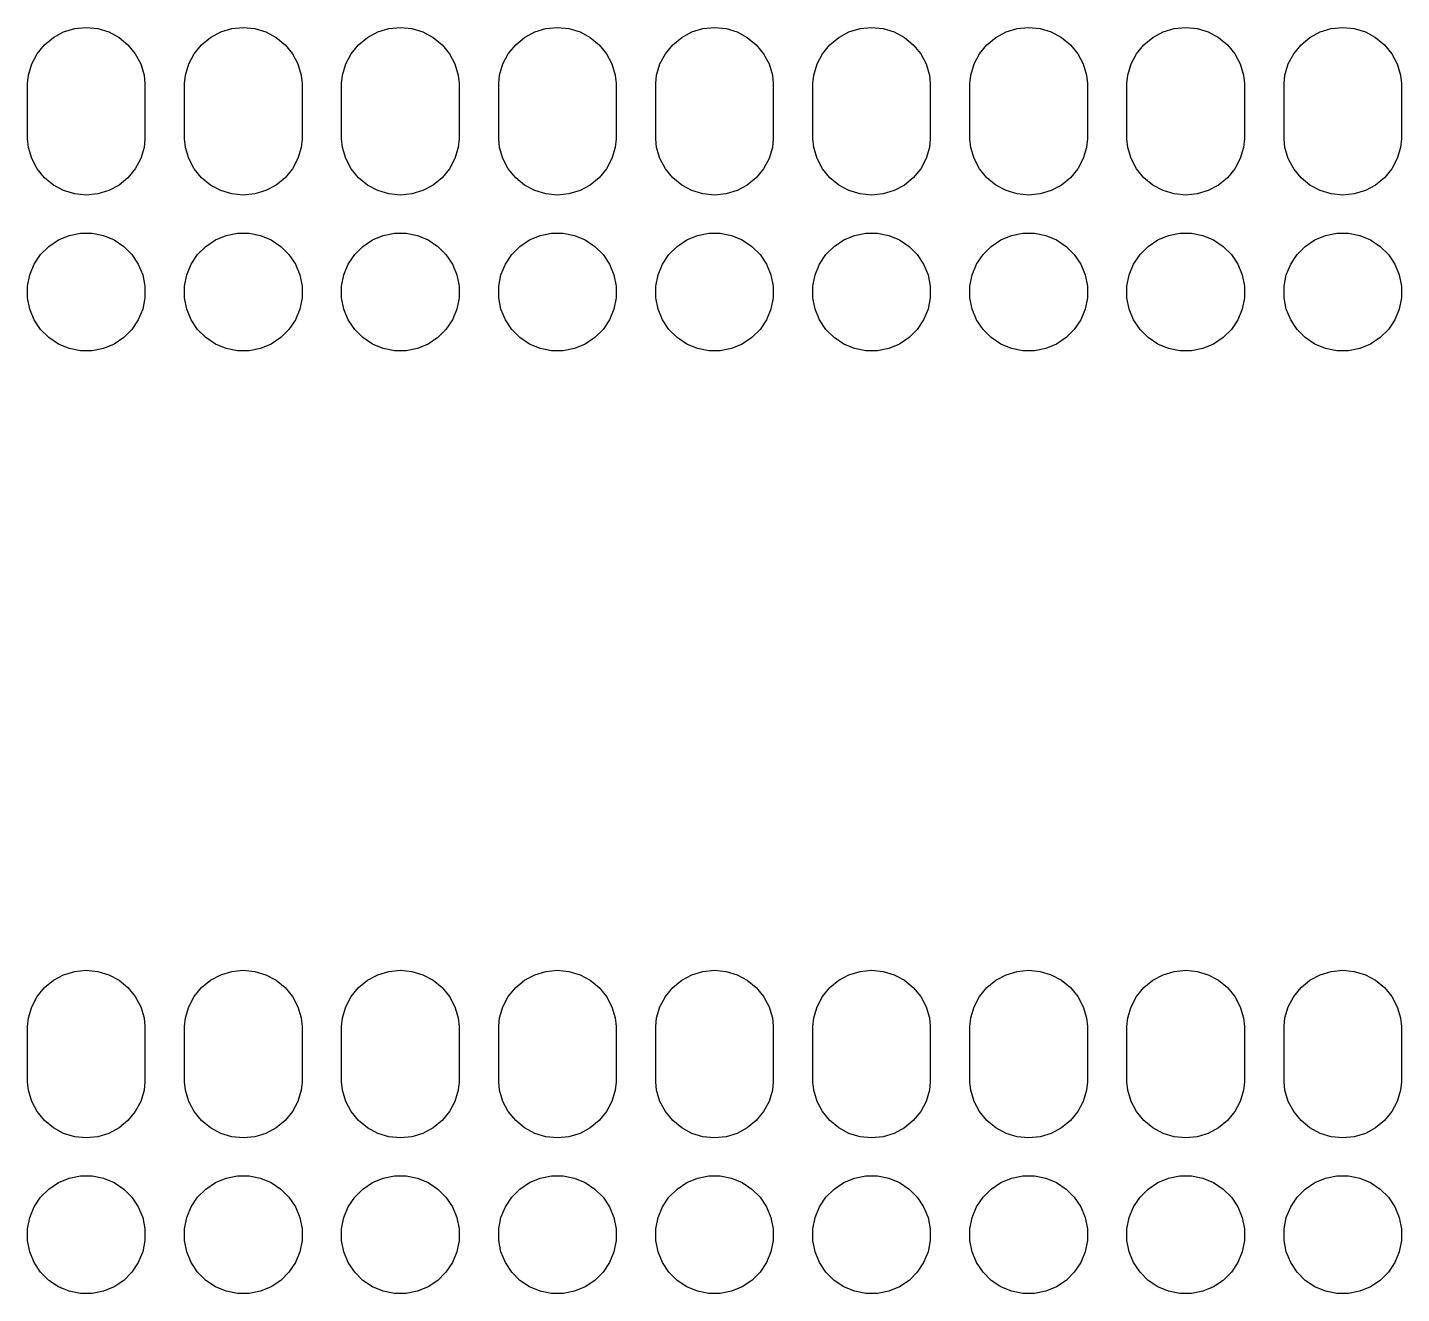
# Model space of a CAD drawing. Extents: x 74.3 to 162.9, y -89.6 to -63.8.
# Drawn here: x 117.8 to 140.01, y -89.6 to -69.13 of the extents above; entities that cross this region are included whole.
import ezdxf

# ---------------------------------------------------------------- set-up
doc = ezdxf.new("R2010")
doc.units = 0
doc.layers.add('BLACK', color=7, linetype='CONTINUOUS')

msp = doc.modelspace()

# ---------------------------------------------------------------- linework, layer by layer
at = {"layer": 'BLACK', "linetype": 'CONTINUOUS'}
for p, q in [((118.07, -69.41), (118.215, -69.2913)), ((118.215, -69.2913), (118.38, -69.2031)), ((118.38, -69.2031), (118.559, -69.1487)), ((118.559, -69.1487), (118.745, -69.1304)), ((118.745, -69.1304), (118.931, -69.1487)), ((118.931, -69.1487), (119.11, -69.2031)), ((119.11, -69.2031), (119.275, -69.2913)), ((119.275, -69.2913), (119.42, -69.41)), ((120.61, -69.41), (120.755, -69.2913)), ((120.755, -69.2913), (120.92, -69.2031)), ((120.92, -69.2031), (121.099, -69.1487)), ((121.099, -69.1487), (121.285, -69.1304)), ((121.285, -69.1304), (121.471, -69.1487)), ((121.471, -69.1487), (121.65, -69.2031)), ((121.65, -69.2031), (121.815, -69.2913)), ((121.815, -69.2913), (121.96, -69.41)), ((123.15, -69.41), (123.295, -69.2913)), ((123.295, -69.2913), (123.46, -69.2031)), ((123.46, -69.2031), (123.639, -69.1487)), ((123.639, -69.1487), (123.825, -69.1304)), ((123.825, -69.1304), (124.011, -69.1487)), ((124.011, -69.1487), (124.19, -69.2031)), ((124.19, -69.2031), (124.355, -69.2913)), ((124.355, -69.2913), (124.5, -69.41)), ((125.69, -69.41), (125.835, -69.2913)), ((125.835, -69.2913), (126, -69.2031)), ((126, -69.2031), (126.179, -69.1487)), ((126.179, -69.1487), (126.365, -69.1304)), ((126.365, -69.1304), (126.551, -69.1487)), ((126.551, -69.1487), (126.73, -69.2031)), ((126.73, -69.2031), (126.895, -69.2913)), ((126.895, -69.2913), (127.04, -69.41)), ((128.23, -69.41), (128.375, -69.2913)), ((128.375, -69.2913), (128.54, -69.2031)), ((128.54, -69.2031), (128.719, -69.1487)), ((128.719, -69.1487), (128.905, -69.1304)), ((128.905, -69.1304), (129.091, -69.1487)), ((129.091, -69.1487), (129.27, -69.2031)), ((129.27, -69.2031), (129.435, -69.2913)), ((129.435, -69.2913), (129.58, -69.41)), ((130.77, -69.41), (130.915, -69.2913)), ((130.915, -69.2913), (131.08, -69.2031)), ((131.08, -69.2031), (131.259, -69.1487)), ((131.259, -69.1487), (131.445, -69.1304)), ((131.445, -69.1304), (131.631, -69.1487)), ((131.631, -69.1487), (131.81, -69.2031)), ((131.81, -69.2031), (131.975, -69.2913)), ((131.975, -69.2913), (132.12, -69.41)), ((133.31, -69.41), (133.455, -69.2913)), ((133.455, -69.2913), (133.62, -69.2031)), ((133.62, -69.2031), (133.799, -69.1487)), ((133.799, -69.1487), (133.985, -69.1304)), ((133.985, -69.1304), (134.171, -69.1487)), ((134.171, -69.1487), (134.35, -69.2031)), ((134.35, -69.2031), (134.515, -69.2913)), ((134.515, -69.2913), (134.66, -69.41)), ((135.85, -69.41), (135.995, -69.2913)), ((135.995, -69.2913), (136.16, -69.2031)), ((136.16, -69.2031), (136.339, -69.1487)), ((136.339, -69.1487), (136.525, -69.1304)), ((136.525, -69.1304), (136.711, -69.1487)), ((136.711, -69.1487), (136.89, -69.2031)), ((136.89, -69.2031), (137.055, -69.2913)), ((137.055, -69.2913), (137.2, -69.41)), ((138.39, -69.41), (138.535, -69.2913)), ((138.535, -69.2913), (138.7, -69.2031)), ((138.7, -69.2031), (138.879, -69.1487)), ((138.879, -69.1487), (139.065, -69.1304)), ((139.065, -69.1304), (139.251, -69.1487)), ((139.251, -69.1487), (139.43, -69.2031)), ((139.43, -69.2031), (139.595, -69.2913)), ((139.595, -69.2913), (139.74, -69.41)), ((117.951, -69.5547), (118.07, -69.41)), ((119.42, -69.41), (119.539, -69.5547)), ((120.491, -69.5547), (120.61, -69.41)), ((121.96, -69.41), (122.079, -69.5547)), ((123.031, -69.5547), (123.15, -69.41)), ((124.5, -69.41), (124.619, -69.5547)), ((125.571, -69.5547), (125.69, -69.41)), ((127.04, -69.41), (127.159, -69.5547)), ((128.111, -69.5547), (128.23, -69.41)), ((129.58, -69.41), (129.699, -69.5547)), ((130.651, -69.5547), (130.77, -69.41)), ((132.12, -69.41), (132.239, -69.5547)), ((133.191, -69.5547), (133.31, -69.41)), ((134.66, -69.41), (134.779, -69.5547)), ((135.731, -69.5547), (135.85, -69.41)), ((137.2, -69.41), (137.319, -69.5547)), ((138.271, -69.5547), (138.39, -69.41)), ((139.74, -69.41), (139.859, -69.5547)), ((117.809, -69.8988), (117.863, -69.7197)), ((117.863, -69.7197), (117.951, -69.5547)), ((119.539, -69.5547), (119.627, -69.7197)), ((119.627, -69.7197), (119.681, -69.8988)), ((120.349, -69.8988), (120.403, -69.7197)), ((120.403, -69.7197), (120.491, -69.5547)), ((122.079, -69.5547), (122.167, -69.7197)), ((122.167, -69.7197), (122.221, -69.8988)), ((122.889, -69.8988), (122.943, -69.7197)), ((122.943, -69.7197), (123.031, -69.5547)), ((124.619, -69.5547), (124.707, -69.7197)), ((124.707, -69.7197), (124.761, -69.8988)), ((125.429, -69.8988), (125.483, -69.7197)), ((125.483, -69.7197), (125.571, -69.5547)), ((127.159, -69.5547), (127.247, -69.7197)), ((127.247, -69.7197), (127.301, -69.8988)), ((127.969, -69.8988), (128.023, -69.7197)), ((128.023, -69.7197), (128.111, -69.5547)), ((129.699, -69.5547), (129.787, -69.7197)), ((129.787, -69.7197), (129.841, -69.8988)), ((130.509, -69.8988), (130.563, -69.7197)), ((130.563, -69.7197), (130.651, -69.5547)), ((132.239, -69.5547), (132.327, -69.7197)), ((132.327, -69.7197), (132.381, -69.8988)), ((133.049, -69.8988), (133.103, -69.7197)), ((133.103, -69.7197), (133.191, -69.5547)), ((134.779, -69.5547), (134.867, -69.7197)), ((134.867, -69.7197), (134.921, -69.8988)), ((135.589, -69.8988), (135.643, -69.7197)), ((135.643, -69.7197), (135.731, -69.5547)), ((137.319, -69.5547), (137.407, -69.7197)), ((137.407, -69.7197), (137.461, -69.8988)), ((138.129, -69.8988), (138.183, -69.7197)), ((138.183, -69.7197), (138.271, -69.5547)), ((139.859, -69.5547), (139.947, -69.7197)), ((139.947, -69.7197), (140.001, -69.8988)), ((117.795, -70.0383), (117.809, -69.8988)), ((119.681, -69.8988), (119.695, -70.0383)), ((120.335, -70.0383), (120.349, -69.8988)), ((122.221, -69.8988), (122.235, -70.0383)), ((122.875, -70.0383), (122.889, -69.8988)), ((124.761, -69.8988), (124.775, -70.0383)), ((125.415, -70.0383), (125.429, -69.8988)), ((127.301, -69.8988), (127.315, -70.0383)), ((127.955, -70.0383), (127.969, -69.8988)), ((129.841, -69.8988), (129.855, -70.0383)), ((130.495, -70.0383), (130.509, -69.8988)), ((132.381, -69.8988), (132.395, -70.0383)), ((133.035, -70.0383), (133.049, -69.8988)), ((134.921, -69.8988), (134.935, -70.0383)), ((135.575, -70.0383), (135.589, -69.8988)), ((137.461, -69.8988), (137.475, -70.0383)), ((138.115, -70.0383), (138.129, -69.8988)), ((140.001, -69.8988), (140.015, -70.0383)), ((117.795, -70.9317), (117.795, -70.0383)), ((119.695, -70.0383), (119.695, -70.9317)), ((120.335, -70.9317), (120.335, -70.0383)), ((122.235, -70.0383), (122.235, -70.9317)), ((122.875, -70.9317), (122.875, -70.0383)), ((124.775, -70.0383), (124.775, -70.9317)), ((125.415, -70.9317), (125.415, -70.0383)), ((127.315, -70.0383), (127.315, -70.9317)), ((127.955, -70.9317), (127.955, -70.0383)), ((129.855, -70.0383), (129.855, -70.9317)), ((130.495, -70.9317), (130.495, -70.0383)), ((132.395, -70.0383), (132.395, -70.9317)), ((133.035, -70.9317), (133.035, -70.0383)), ((134.935, -70.0383), (134.935, -70.9317)), ((135.575, -70.9317), (135.575, -70.0383)), ((137.475, -70.0383), (137.475, -70.9317)), ((138.115, -70.9317), (138.115, -70.0383)), ((140.015, -70.0383), (140.015, -70.9317)), ((117.809, -71.0712), (117.795, -70.9317)), ((117.863, -71.2503), (117.809, -71.0712)), ((119.681, -71.0712), (119.627, -71.2503)), ((119.695, -70.9317), (119.681, -71.0712)), ((120.349, -71.0712), (120.335, -70.9317)), ((120.403, -71.2503), (120.349, -71.0712)), ((122.221, -71.0712), (122.167, -71.2503)), ((122.235, -70.9317), (122.221, -71.0712)), ((122.889, -71.0712), (122.875, -70.9317)), ((122.943, -71.2503), (122.889, -71.0712)), ((124.761, -71.0712), (124.707, -71.2503)), ((124.775, -70.9317), (124.761, -71.0712)), ((125.429, -71.0712), (125.415, -70.9317)), ((125.483, -71.2503), (125.429, -71.0712)), ((127.301, -71.0712), (127.247, -71.2503)), ((127.315, -70.9317), (127.301, -71.0712)), ((127.969, -71.0712), (127.955, -70.9317)), ((128.023, -71.2503), (127.969, -71.0712)), ((129.841, -71.0712), (129.787, -71.2503)), ((129.855, -70.9317), (129.841, -71.0712)), ((130.509, -71.0712), (130.495, -70.9317)), ((130.563, -71.2503), (130.509, -71.0712)), ((132.381, -71.0712), (132.327, -71.2503)), ((132.395, -70.9317), (132.381, -71.0712)), ((133.049, -71.0712), (133.035, -70.9317)), ((133.103, -71.2503), (133.049, -71.0712)), ((134.921, -71.0712), (134.867, -71.2503)), ((134.935, -70.9317), (134.921, -71.0712)), ((135.589, -71.0712), (135.575, -70.9317)), ((135.643, -71.2503), (135.589, -71.0712)), ((137.461, -71.0712), (137.407, -71.2503)), ((137.475, -70.9317), (137.461, -71.0712)), ((138.129, -71.0712), (138.115, -70.9317)), ((138.183, -71.2503), (138.129, -71.0712)), ((140.001, -71.0712), (139.947, -71.2503)), ((140.015, -70.9317), (140.001, -71.0712)), ((117.951, -71.4153), (117.863, -71.2503)), ((119.627, -71.2503), (119.539, -71.4153)), ((120.491, -71.4153), (120.403, -71.2503)), ((122.167, -71.2503), (122.079, -71.4153)), ((123.031, -71.4153), (122.943, -71.2503)), ((124.707, -71.2503), (124.619, -71.4153)), ((125.571, -71.4153), (125.483, -71.2503)), ((127.247, -71.2503), (127.159, -71.4153)), ((128.111, -71.4153), (128.023, -71.2503)), ((129.787, -71.2503), (129.699, -71.4153)), ((130.651, -71.4153), (130.563, -71.2503)), ((132.327, -71.2503), (132.239, -71.4153)), ((133.191, -71.4153), (133.103, -71.2503)), ((134.867, -71.2503), (134.779, -71.4153)), ((135.731, -71.4153), (135.643, -71.2503)), ((137.407, -71.2503), (137.319, -71.4153)), ((138.271, -71.4153), (138.183, -71.2503)), ((139.947, -71.2503), (139.859, -71.4153)), ((118.07, -71.56), (117.951, -71.4153)), ((119.539, -71.4153), (119.42, -71.56)), ((120.61, -71.56), (120.491, -71.4153)), ((122.079, -71.4153), (121.96, -71.56)), ((123.15, -71.56), (123.031, -71.4153)), ((124.619, -71.4153), (124.5, -71.56)), ((125.69, -71.56), (125.571, -71.4153)), ((127.159, -71.4153), (127.04, -71.56)), ((128.23, -71.56), (128.111, -71.4153)), ((129.699, -71.4153), (129.58, -71.56)), ((130.77, -71.56), (130.651, -71.4153)), ((132.239, -71.4153), (132.12, -71.56)), ((133.31, -71.56), (133.191, -71.4153)), ((134.779, -71.4153), (134.66, -71.56)), ((135.85, -71.56), (135.731, -71.4153)), ((137.319, -71.4153), (137.2, -71.56)), ((138.39, -71.56), (138.271, -71.4153)), ((139.859, -71.4153), (139.74, -71.56)), ((118.215, -71.6787), (118.07, -71.56)), ((118.38, -71.7669), (118.215, -71.6787)), ((118.559, -71.8213), (118.38, -71.7669)), ((119.11, -71.7669), (118.931, -71.8213)), ((119.275, -71.6787), (119.11, -71.7669)), ((119.42, -71.56), (119.275, -71.6787)), ((120.755, -71.6787), (120.61, -71.56)), ((120.92, -71.7669), (120.755, -71.6787)), ((121.099, -71.8213), (120.92, -71.7669)), ((121.65, -71.7669), (121.471, -71.8213)), ((121.815, -71.6787), (121.65, -71.7669)), ((121.96, -71.56), (121.815, -71.6787)), ((123.295, -71.6787), (123.15, -71.56)), ((123.46, -71.7669), (123.295, -71.6787)), ((123.639, -71.8213), (123.46, -71.7669)), ((124.19, -71.7669), (124.011, -71.8213)), ((124.355, -71.6787), (124.19, -71.7669)), ((124.5, -71.56), (124.355, -71.6787)), ((125.835, -71.6787), (125.69, -71.56)), ((126, -71.7669), (125.835, -71.6787)), ((126.179, -71.8213), (126, -71.7669)), ((126.73, -71.7669), (126.551, -71.8213)), ((126.895, -71.6787), (126.73, -71.7669)), ((127.04, -71.56), (126.895, -71.6787)), ((128.375, -71.6787), (128.23, -71.56)), ((128.54, -71.7669), (128.375, -71.6787)), ((128.719, -71.8213), (128.54, -71.7669)), ((129.27, -71.7669), (129.091, -71.8213)), ((129.435, -71.6787), (129.27, -71.7669)), ((129.58, -71.56), (129.435, -71.6787)), ((130.915, -71.6787), (130.77, -71.56)), ((131.08, -71.7669), (130.915, -71.6787)), ((131.259, -71.8213), (131.08, -71.7669)), ((131.81, -71.7669), (131.631, -71.8213)), ((131.975, -71.6787), (131.81, -71.7669)), ((132.12, -71.56), (131.975, -71.6787)), ((133.455, -71.6787), (133.31, -71.56)), ((133.62, -71.7669), (133.455, -71.6787)), ((133.799, -71.8213), (133.62, -71.7669)), ((134.35, -71.7669), (134.171, -71.8213)), ((134.515, -71.6787), (134.35, -71.7669)), ((134.66, -71.56), (134.515, -71.6787)), ((135.995, -71.6787), (135.85, -71.56)), ((136.16, -71.7669), (135.995, -71.6787)), ((136.339, -71.8213), (136.16, -71.7669)), ((136.89, -71.7669), (136.711, -71.8213)), ((137.055, -71.6787), (136.89, -71.7669)), ((137.2, -71.56), (137.055, -71.6787)), ((138.535, -71.6787), (138.39, -71.56)), ((138.7, -71.7669), (138.535, -71.6787)), ((138.879, -71.8213), (138.7, -71.7669)), ((139.43, -71.7669), (139.251, -71.8213)), ((139.595, -71.6787), (139.43, -71.7669)), ((139.74, -71.56), (139.595, -71.6787)), ((118.745, -71.8396), (118.559, -71.8213)), ((118.931, -71.8213), (118.745, -71.8396)), ((121.285, -71.8396), (121.099, -71.8213)), ((121.471, -71.8213), (121.285, -71.8396)), ((123.825, -71.8396), (123.639, -71.8213)), ((124.011, -71.8213), (123.825, -71.8396)), ((126.365, -71.8396), (126.179, -71.8213)), ((126.551, -71.8213), (126.365, -71.8396)), ((128.905, -71.8396), (128.719, -71.8213)), ((129.091, -71.8213), (128.905, -71.8396)), ((131.445, -71.8396), (131.259, -71.8213)), ((131.631, -71.8213), (131.445, -71.8396)), ((133.985, -71.8396), (133.799, -71.8213)), ((134.171, -71.8213), (133.985, -71.8396)), ((136.525, -71.8396), (136.339, -71.8213)), ((136.711, -71.8213), (136.525, -71.8396)), ((139.065, -71.8396), (138.879, -71.8213)), ((139.251, -71.8213), (139.065, -71.8396)), ((118.139, -72.6681), (118.295, -72.5641)), ((118.295, -72.5641), (118.468, -72.4925)), ((118.468, -72.4925), (118.651, -72.456)), ((118.651, -72.456), (118.839, -72.456)), ((118.839, -72.456), (119.022, -72.4925)), ((119.022, -72.4925), (119.195, -72.5641)), ((119.195, -72.5641), (119.351, -72.6681)), ((120.679, -72.6681), (120.835, -72.5641)), ((120.835, -72.5641), (121.008, -72.4925)), ((121.008, -72.4925), (121.191, -72.456)), ((121.191, -72.456), (121.379, -72.456)), ((121.379, -72.456), (121.562, -72.4925)), ((121.562, -72.4925), (121.735, -72.5641)), ((121.735, -72.5641), (121.891, -72.6681)), ((123.219, -72.6681), (123.375, -72.5641)), ((123.375, -72.5641), (123.548, -72.4925)), ((123.548, -72.4925), (123.731, -72.456)), ((123.731, -72.456), (123.919, -72.456)), ((123.919, -72.456), (124.102, -72.4925)), ((124.102, -72.4925), (124.275, -72.5641)), ((124.275, -72.5641), (124.431, -72.6681)), ((125.759, -72.6681), (125.915, -72.5641)), ((125.915, -72.5641), (126.088, -72.4925)), ((126.088, -72.4925), (126.271, -72.456)), ((126.271, -72.456), (126.459, -72.456)), ((126.459, -72.456), (126.642, -72.4925)), ((126.642, -72.4925), (126.815, -72.5641)), ((126.815, -72.5641), (126.971, -72.6681)), ((128.299, -72.6681), (128.455, -72.5641)), ((128.455, -72.5641), (128.628, -72.4925)), ((128.628, -72.4925), (128.811, -72.456)), ((128.811, -72.456), (128.999, -72.456)), ((128.999, -72.456), (129.182, -72.4925)), ((129.182, -72.4925), (129.355, -72.5641)), ((129.355, -72.5641), (129.511, -72.6681)), ((130.839, -72.6681), (130.995, -72.5641)), ((130.995, -72.5641), (131.168, -72.4925)), ((131.168, -72.4925), (131.351, -72.456)), ((131.351, -72.456), (131.539, -72.456)), ((131.539, -72.456), (131.722, -72.4925)), ((131.722, -72.4925), (131.895, -72.5641)), ((131.895, -72.5641), (132.051, -72.6681)), ((133.379, -72.6681), (133.535, -72.5641)), ((133.535, -72.5641), (133.708, -72.4925)), ((133.708, -72.4925), (133.891, -72.456)), ((133.891, -72.456), (134.079, -72.456)), ((134.079, -72.456), (134.262, -72.4925)), ((134.262, -72.4925), (134.435, -72.5641)), ((134.435, -72.5641), (134.591, -72.6681)), ((135.919, -72.6681), (136.075, -72.5641)), ((136.075, -72.5641), (136.248, -72.4925)), ((136.248, -72.4925), (136.431, -72.456)), ((136.431, -72.456), (136.619, -72.456)), ((136.619, -72.456), (136.802, -72.4925)), ((136.802, -72.4925), (136.975, -72.5641)), ((136.975, -72.5641), (137.131, -72.6681)), ((138.459, -72.6681), (138.615, -72.5641)), ((138.615, -72.5641), (138.788, -72.4925)), ((138.788, -72.4925), (138.971, -72.456)), ((138.971, -72.456), (139.159, -72.456)), ((139.159, -72.456), (139.342, -72.4925)), ((139.342, -72.4925), (139.515, -72.5641)), ((139.515, -72.5641), (139.671, -72.6681)), ((117.903, -72.956), (118.007, -72.8004)), ((118.007, -72.8004), (118.139, -72.6681)), ((119.351, -72.6681), (119.483, -72.8004)), ((119.483, -72.8004), (119.587, -72.956)), ((120.443, -72.956), (120.547, -72.8004)), ((120.547, -72.8004), (120.679, -72.6681)), ((121.891, -72.6681), (122.023, -72.8004)), ((122.023, -72.8004), (122.127, -72.956)), ((122.983, -72.956), (123.087, -72.8004)), ((123.087, -72.8004), (123.219, -72.6681)), ((124.431, -72.6681), (124.563, -72.8004)), ((124.563, -72.8004), (124.667, -72.956)), ((125.523, -72.956), (125.627, -72.8004)), ((125.627, -72.8004), (125.759, -72.6681)), ((126.971, -72.6681), (127.103, -72.8004)), ((127.103, -72.8004), (127.207, -72.956)), ((128.063, -72.956), (128.167, -72.8004)), ((128.167, -72.8004), (128.299, -72.6681)), ((129.511, -72.6681), (129.643, -72.8004)), ((129.643, -72.8004), (129.747, -72.956)), ((130.603, -72.956), (130.707, -72.8004)), ((130.707, -72.8004), (130.839, -72.6681)), ((132.051, -72.6681), (132.183, -72.8004)), ((132.183, -72.8004), (132.287, -72.956)), ((133.143, -72.956), (133.247, -72.8004)), ((133.247, -72.8004), (133.379, -72.6681)), ((134.591, -72.6681), (134.723, -72.8004)), ((134.723, -72.8004), (134.827, -72.956)), ((135.683, -72.956), (135.787, -72.8004)), ((135.787, -72.8004), (135.919, -72.6681)), ((137.131, -72.6681), (137.263, -72.8004)), ((137.263, -72.8004), (137.367, -72.956)), ((138.223, -72.956), (138.327, -72.8004)), ((138.327, -72.8004), (138.459, -72.6681)), ((139.671, -72.6681), (139.803, -72.8004)), ((139.803, -72.8004), (139.907, -72.956)), ((117.832, -73.1289), (117.903, -72.956)), ((119.587, -72.956), (119.658, -73.1289)), ((120.372, -73.1289), (120.443, -72.956)), ((122.127, -72.956), (122.198, -73.1289)), ((122.912, -73.1289), (122.983, -72.956)), ((124.667, -72.956), (124.738, -73.1289)), ((125.452, -73.1289), (125.523, -72.956)), ((127.207, -72.956), (127.278, -73.1289)), ((127.992, -73.1289), (128.063, -72.956)), ((129.747, -72.956), (129.818, -73.1289)), ((130.532, -73.1289), (130.603, -72.956)), ((132.287, -72.956), (132.358, -73.1289)), ((133.072, -73.1289), (133.143, -72.956)), ((134.827, -72.956), (134.898, -73.1289)), ((135.612, -73.1289), (135.683, -72.956)), ((137.367, -72.956), (137.438, -73.1289)), ((138.152, -73.1289), (138.223, -72.956)), ((139.907, -72.956), (139.978, -73.1289)), ((117.795, -73.3124), (117.832, -73.1289)), ((117.795, -73.4996), (117.795, -73.3124)), ((119.658, -73.1289), (119.695, -73.3124)), ((119.695, -73.3124), (119.695, -73.4996)), ((120.335, -73.3124), (120.372, -73.1289)), ((120.335, -73.4996), (120.335, -73.3124)), ((122.198, -73.1289), (122.235, -73.3124)), ((122.235, -73.3124), (122.235, -73.4996)), ((122.875, -73.3124), (122.912, -73.1289)), ((122.875, -73.4996), (122.875, -73.3124)), ((124.738, -73.1289), (124.775, -73.3124)), ((124.775, -73.3124), (124.775, -73.4996)), ((125.415, -73.3124), (125.452, -73.1289)), ((125.415, -73.4996), (125.415, -73.3124)), ((127.278, -73.1289), (127.315, -73.3124)), ((127.315, -73.3124), (127.315, -73.4996)), ((127.955, -73.3124), (127.992, -73.1289)), ((127.955, -73.4996), (127.955, -73.3124)), ((129.818, -73.1289), (129.855, -73.3124)), ((129.855, -73.3124), (129.855, -73.4996)), ((130.495, -73.3124), (130.532, -73.1289)), ((130.495, -73.4996), (130.495, -73.3124)), ((132.358, -73.1289), (132.395, -73.3124)), ((132.395, -73.3124), (132.395, -73.4996)), ((133.035, -73.3124), (133.072, -73.1289)), ((133.035, -73.4996), (133.035, -73.3124)), ((134.898, -73.1289), (134.935, -73.3124)), ((134.935, -73.3124), (134.935, -73.4996)), ((135.575, -73.3124), (135.612, -73.1289)), ((135.575, -73.4996), (135.575, -73.3124)), ((137.438, -73.1289), (137.475, -73.3124)), ((137.475, -73.3124), (137.475, -73.4996)), ((138.115, -73.3124), (138.152, -73.1289)), ((138.115, -73.4996), (138.115, -73.3124)), ((139.978, -73.1289), (140.015, -73.3124)), ((140.015, -73.3124), (140.015, -73.4996)), ((117.832, -73.6831), (117.795, -73.4996)), ((119.695, -73.4996), (119.658, -73.6831)), ((120.372, -73.6831), (120.335, -73.4996)), ((122.235, -73.4996), (122.198, -73.6831)), ((122.912, -73.6831), (122.875, -73.4996)), ((124.775, -73.4996), (124.738, -73.6831)), ((125.452, -73.6831), (125.415, -73.4996)), ((127.315, -73.4996), (127.278, -73.6831)), ((127.992, -73.6831), (127.955, -73.4996)), ((129.855, -73.4996), (129.818, -73.6831)), ((130.532, -73.6831), (130.495, -73.4996)), ((132.395, -73.4996), (132.358, -73.6831)), ((133.072, -73.6831), (133.035, -73.4996)), ((134.935, -73.4996), (134.898, -73.6831)), ((135.612, -73.6831), (135.575, -73.4996)), ((137.475, -73.4996), (137.438, -73.6831)), ((138.152, -73.6831), (138.115, -73.4996)), ((140.015, -73.4996), (139.978, -73.6831)), ((117.903, -73.856), (117.832, -73.6831)), ((119.658, -73.6831), (119.587, -73.856)), ((120.443, -73.856), (120.372, -73.6831)), ((122.198, -73.6831), (122.127, -73.856)), ((122.983, -73.856), (122.912, -73.6831)), ((124.738, -73.6831), (124.667, -73.856)), ((125.523, -73.856), (125.452, -73.6831)), ((127.278, -73.6831), (127.207, -73.856)), ((128.063, -73.856), (127.992, -73.6831)), ((129.818, -73.6831), (129.747, -73.856)), ((130.603, -73.856), (130.532, -73.6831)), ((132.358, -73.6831), (132.287, -73.856)), ((133.143, -73.856), (133.072, -73.6831)), ((134.898, -73.6831), (134.827, -73.856)), ((135.683, -73.856), (135.612, -73.6831)), ((137.438, -73.6831), (137.367, -73.856)), ((138.223, -73.856), (138.152, -73.6831)), ((139.978, -73.6831), (139.907, -73.856)), ((118.007, -74.0116), (117.903, -73.856)), ((119.587, -73.856), (119.483, -74.0116)), ((120.547, -74.0116), (120.443, -73.856)), ((122.127, -73.856), (122.023, -74.0116)), ((123.087, -74.0116), (122.983, -73.856)), ((124.667, -73.856), (124.563, -74.0116)), ((125.627, -74.0116), (125.523, -73.856)), ((127.207, -73.856), (127.103, -74.0116)), ((128.167, -74.0116), (128.063, -73.856)), ((129.747, -73.856), (129.643, -74.0116)), ((130.707, -74.0116), (130.603, -73.856)), ((132.287, -73.856), (132.183, -74.0116)), ((133.247, -74.0116), (133.143, -73.856)), ((134.827, -73.856), (134.723, -74.0116)), ((135.787, -74.0116), (135.683, -73.856)), ((137.367, -73.856), (137.263, -74.0116)), ((138.327, -74.0116), (138.223, -73.856)), ((139.907, -73.856), (139.803, -74.0116)), ((118.139, -74.1439), (118.007, -74.0116)), ((118.295, -74.2479), (118.139, -74.1439)), ((119.351, -74.1439), (119.195, -74.2479)), ((119.483, -74.0116), (119.351, -74.1439)), ((120.679, -74.1439), (120.547, -74.0116)), ((120.835, -74.2479), (120.679, -74.1439)), ((121.891, -74.1439), (121.735, -74.2479)), ((122.023, -74.0116), (121.891, -74.1439)), ((123.219, -74.1439), (123.087, -74.0116)), ((123.375, -74.2479), (123.219, -74.1439)), ((124.431, -74.1439), (124.275, -74.2479)), ((124.563, -74.0116), (124.431, -74.1439)), ((125.759, -74.1439), (125.627, -74.0116)), ((125.915, -74.2479), (125.759, -74.1439)), ((126.971, -74.1439), (126.815, -74.2479)), ((127.103, -74.0116), (126.971, -74.1439)), ((128.299, -74.1439), (128.167, -74.0116)), ((128.455, -74.2479), (128.299, -74.1439)), ((129.511, -74.1439), (129.355, -74.2479)), ((129.643, -74.0116), (129.511, -74.1439)), ((130.839, -74.1439), (130.707, -74.0116)), ((130.995, -74.2479), (130.839, -74.1439)), ((132.051, -74.1439), (131.895, -74.2479)), ((132.183, -74.0116), (132.051, -74.1439)), ((133.379, -74.1439), (133.247, -74.0116)), ((133.535, -74.2479), (133.379, -74.1439)), ((134.591, -74.1439), (134.435, -74.2479)), ((134.723, -74.0116), (134.591, -74.1439)), ((135.919, -74.1439), (135.787, -74.0116)), ((136.075, -74.2479), (135.919, -74.1439)), ((137.131, -74.1439), (136.975, -74.2479)), ((137.263, -74.0116), (137.131, -74.1439)), ((138.459, -74.1439), (138.327, -74.0116)), ((138.615, -74.2479), (138.459, -74.1439)), ((139.671, -74.1439), (139.515, -74.2479)), ((139.803, -74.0116), (139.671, -74.1439)), ((118.468, -74.3195), (118.295, -74.2479)), ((118.651, -74.356), (118.468, -74.3195)), ((118.839, -74.356), (118.651, -74.356)), ((119.022, -74.3195), (118.839, -74.356)), ((119.195, -74.2479), (119.022, -74.3195)), ((121.008, -74.3195), (120.835, -74.2479)), ((121.191, -74.356), (121.008, -74.3195)), ((121.379, -74.356), (121.191, -74.356)), ((121.562, -74.3195), (121.379, -74.356)), ((121.735, -74.2479), (121.562, -74.3195)), ((123.548, -74.3195), (123.375, -74.2479)), ((123.731, -74.356), (123.548, -74.3195)), ((123.919, -74.356), (123.731, -74.356)), ((124.102, -74.3195), (123.919, -74.356)), ((124.275, -74.2479), (124.102, -74.3195)), ((126.088, -74.3195), (125.915, -74.2479)), ((126.271, -74.356), (126.088, -74.3195)), ((126.459, -74.356), (126.271, -74.356)), ((126.642, -74.3195), (126.459, -74.356)), ((126.815, -74.2479), (126.642, -74.3195)), ((128.628, -74.3195), (128.455, -74.2479)), ((128.811, -74.356), (128.628, -74.3195)), ((128.999, -74.356), (128.811, -74.356)), ((129.182, -74.3195), (128.999, -74.356)), ((129.355, -74.2479), (129.182, -74.3195)), ((131.168, -74.3195), (130.995, -74.2479)), ((131.351, -74.356), (131.168, -74.3195)), ((131.539, -74.356), (131.351, -74.356)), ((131.722, -74.3195), (131.539, -74.356)), ((131.895, -74.2479), (131.722, -74.3195)), ((133.708, -74.3195), (133.535, -74.2479)), ((133.891, -74.356), (133.708, -74.3195)), ((134.079, -74.356), (133.891, -74.356)), ((134.262, -74.3195), (134.079, -74.356)), ((134.435, -74.2479), (134.262, -74.3195)), ((136.248, -74.3195), (136.075, -74.2479)), ((136.431, -74.356), (136.248, -74.3195)), ((136.619, -74.356), (136.431, -74.356)), ((136.802, -74.3195), (136.619, -74.356)), ((136.975, -74.2479), (136.802, -74.3195)), ((138.788, -74.3195), (138.615, -74.2479)), ((138.971, -74.356), (138.788, -74.3195)), ((139.159, -74.356), (138.971, -74.356)), ((139.342, -74.3195), (139.159, -74.356)), ((139.515, -74.2479), (139.342, -74.3195)), ((118.38, -84.4431), (118.559, -84.3887)), ((118.559, -84.3887), (118.745, -84.3704)), ((118.745, -84.3704), (118.931, -84.3887)), ((118.931, -84.3887), (119.11, -84.4431)), ((120.92, -84.4431), (121.099, -84.3887)), ((121.099, -84.3887), (121.285, -84.3704)), ((121.285, -84.3704), (121.471, -84.3887)), ((121.471, -84.3887), (121.65, -84.4431)), ((123.46, -84.4431), (123.639, -84.3887)), ((123.639, -84.3887), (123.825, -84.3704)), ((123.825, -84.3704), (124.011, -84.3887)), ((124.011, -84.3887), (124.19, -84.4431)), ((126, -84.4431), (126.179, -84.3887)), ((126.179, -84.3887), (126.365, -84.3704)), ((126.365, -84.3704), (126.551, -84.3887)), ((126.551, -84.3887), (126.73, -84.4431)), ((128.54, -84.4431), (128.719, -84.3887)), ((128.719, -84.3887), (128.905, -84.3704)), ((128.905, -84.3704), (129.091, -84.3887)), ((129.091, -84.3887), (129.27, -84.4431)), ((131.08, -84.4431), (131.259, -84.3887)), ((131.259, -84.3887), (131.445, -84.3704)), ((131.445, -84.3704), (131.631, -84.3887)), ((131.631, -84.3887), (131.81, -84.4431)), ((133.62, -84.4431), (133.799, -84.3887)), ((133.799, -84.3887), (133.985, -84.3704)), ((133.985, -84.3704), (134.171, -84.3887)), ((134.171, -84.3887), (134.35, -84.4431)), ((136.16, -84.4431), (136.339, -84.3887)), ((136.339, -84.3887), (136.525, -84.3704)), ((136.525, -84.3704), (136.711, -84.3887)), ((136.711, -84.3887), (136.89, -84.4431)), ((138.7, -84.4431), (138.879, -84.3887)), ((138.879, -84.3887), (139.065, -84.3704)), ((139.065, -84.3704), (139.251, -84.3887)), ((139.251, -84.3887), (139.43, -84.4431)), ((117.951, -84.7947), (118.07, -84.65)), ((118.07, -84.65), (118.215, -84.5313)), ((118.215, -84.5313), (118.38, -84.4431)), ((119.11, -84.4431), (119.275, -84.5313)), ((119.275, -84.5313), (119.42, -84.65)), ((119.42, -84.65), (119.539, -84.7947)), ((120.491, -84.7947), (120.61, -84.65)), ((120.61, -84.65), (120.755, -84.5313)), ((120.755, -84.5313), (120.92, -84.4431)), ((121.65, -84.4431), (121.815, -84.5313)), ((121.815, -84.5313), (121.96, -84.65)), ((121.96, -84.65), (122.079, -84.7947)), ((123.031, -84.7947), (123.15, -84.65)), ((123.15, -84.65), (123.295, -84.5313)), ((123.295, -84.5313), (123.46, -84.4431)), ((124.19, -84.4431), (124.355, -84.5313)), ((124.355, -84.5313), (124.5, -84.65)), ((124.5, -84.65), (124.619, -84.7947)), ((125.571, -84.7947), (125.69, -84.65)), ((125.69, -84.65), (125.835, -84.5313)), ((125.835, -84.5313), (126, -84.4431)), ((126.73, -84.4431), (126.895, -84.5313)), ((126.895, -84.5313), (127.04, -84.65)), ((127.04, -84.65), (127.159, -84.7947)), ((128.111, -84.7947), (128.23, -84.65)), ((128.23, -84.65), (128.375, -84.5313)), ((128.375, -84.5313), (128.54, -84.4431)), ((129.27, -84.4431), (129.435, -84.5313)), ((129.435, -84.5313), (129.58, -84.65)), ((129.58, -84.65), (129.699, -84.7947)), ((130.651, -84.7947), (130.77, -84.65)), ((130.77, -84.65), (130.915, -84.5313)), ((130.915, -84.5313), (131.08, -84.4431)), ((131.81, -84.4431), (131.975, -84.5313)), ((131.975, -84.5313), (132.12, -84.65)), ((132.12, -84.65), (132.239, -84.7947)), ((133.191, -84.7947), (133.31, -84.65)), ((133.31, -84.65), (133.455, -84.5313)), ((133.455, -84.5313), (133.62, -84.4431)), ((134.35, -84.4431), (134.515, -84.5313)), ((134.515, -84.5313), (134.66, -84.65)), ((134.66, -84.65), (134.779, -84.7947)), ((135.731, -84.7947), (135.85, -84.65)), ((135.85, -84.65), (135.995, -84.5313)), ((135.995, -84.5313), (136.16, -84.4431)), ((136.89, -84.4431), (137.055, -84.5313)), ((137.055, -84.5313), (137.2, -84.65)), ((137.2, -84.65), (137.319, -84.7947)), ((138.271, -84.7947), (138.39, -84.65)), ((138.39, -84.65), (138.535, -84.5313)), ((138.535, -84.5313), (138.7, -84.4431)), ((139.43, -84.4431), (139.595, -84.5313)), ((139.595, -84.5313), (139.74, -84.65)), ((139.74, -84.65), (139.859, -84.7947)), ((117.863, -84.9597), (117.951, -84.7947)), ((119.539, -84.7947), (119.627, -84.9597)), ((120.403, -84.9597), (120.491, -84.7947)), ((122.079, -84.7947), (122.167, -84.9597)), ((122.943, -84.9597), (123.031, -84.7947)), ((124.619, -84.7947), (124.707, -84.9597)), ((125.483, -84.9597), (125.571, -84.7947)), ((127.159, -84.7947), (127.247, -84.9597)), ((128.023, -84.9597), (128.111, -84.7947)), ((129.699, -84.7947), (129.787, -84.9597)), ((130.563, -84.9597), (130.651, -84.7947)), ((132.239, -84.7947), (132.327, -84.9597)), ((133.103, -84.9597), (133.191, -84.7947)), ((134.779, -84.7947), (134.867, -84.9597)), ((135.643, -84.9597), (135.731, -84.7947)), ((137.319, -84.7947), (137.407, -84.9597)), ((138.183, -84.9597), (138.271, -84.7947)), ((139.859, -84.7947), (139.947, -84.9597)), ((117.809, -85.1388), (117.863, -84.9597)), ((119.627, -84.9597), (119.681, -85.1388)), ((120.349, -85.1388), (120.403, -84.9597)), ((122.167, -84.9597), (122.221, -85.1388)), ((122.889, -85.1388), (122.943, -84.9597)), ((124.707, -84.9597), (124.761, -85.1388)), ((125.429, -85.1388), (125.483, -84.9597)), ((127.247, -84.9597), (127.301, -85.1388)), ((127.969, -85.1388), (128.023, -84.9597)), ((129.787, -84.9597), (129.841, -85.1388)), ((130.509, -85.1388), (130.563, -84.9597)), ((132.327, -84.9597), (132.381, -85.1388)), ((133.049, -85.1388), (133.103, -84.9597)), ((134.867, -84.9597), (134.921, -85.1388)), ((135.589, -85.1388), (135.643, -84.9597)), ((137.407, -84.9597), (137.461, -85.1388)), ((138.129, -85.1388), (138.183, -84.9597)), ((139.947, -84.9597), (140.001, -85.1388)), ((117.795, -85.2783), (117.809, -85.1388)), ((117.795, -86.1717), (117.795, -85.2783)), ((119.681, -85.1388), (119.695, -85.2783)), ((119.695, -85.2783), (119.695, -86.1717)), ((120.335, -85.2783), (120.349, -85.1388)), ((120.335, -86.1717), (120.335, -85.2783)), ((122.221, -85.1388), (122.235, -85.2783)), ((122.235, -85.2783), (122.235, -86.1717)), ((122.875, -85.2783), (122.889, -85.1388)), ((122.875, -86.1717), (122.875, -85.2783)), ((124.761, -85.1388), (124.775, -85.2783)), ((124.775, -85.2783), (124.775, -86.1717)), ((125.415, -85.2783), (125.429, -85.1388)), ((125.415, -86.1717), (125.415, -85.2783)), ((127.301, -85.1388), (127.315, -85.2783)), ((127.315, -85.2783), (127.315, -86.1717)), ((127.955, -85.2783), (127.969, -85.1388)), ((127.955, -86.1717), (127.955, -85.2783)), ((129.841, -85.1388), (129.855, -85.2783)), ((129.855, -85.2783), (129.855, -86.1717)), ((130.495, -85.2783), (130.509, -85.1388)), ((130.495, -86.1717), (130.495, -85.2783)), ((132.381, -85.1388), (132.395, -85.2783)), ((132.395, -85.2783), (132.395, -86.1717)), ((133.035, -85.2783), (133.049, -85.1388)), ((133.035, -86.1717), (133.035, -85.2783)), ((134.921, -85.1388), (134.935, -85.2783)), ((134.935, -85.2783), (134.935, -86.1717)), ((135.575, -85.2783), (135.589, -85.1388)), ((135.575, -86.1717), (135.575, -85.2783)), ((137.461, -85.1388), (137.475, -85.2783)), ((137.475, -85.2783), (137.475, -86.1717)), ((138.115, -85.2783), (138.129, -85.1388)), ((138.115, -86.1717), (138.115, -85.2783)), ((140.001, -85.1388), (140.015, -85.2783)), ((140.015, -85.2783), (140.015, -86.1717)), ((117.809, -86.3112), (117.795, -86.1717)), ((119.695, -86.1717), (119.681, -86.3112)), ((120.349, -86.3112), (120.335, -86.1717)), ((122.235, -86.1717), (122.221, -86.3112)), ((122.889, -86.3112), (122.875, -86.1717)), ((124.775, -86.1717), (124.761, -86.3112)), ((125.429, -86.3112), (125.415, -86.1717)), ((127.315, -86.1717), (127.301, -86.3112)), ((127.969, -86.3112), (127.955, -86.1717)), ((129.855, -86.1717), (129.841, -86.3112)), ((130.509, -86.3112), (130.495, -86.1717)), ((132.395, -86.1717), (132.381, -86.3112)), ((133.049, -86.3112), (133.035, -86.1717)), ((134.935, -86.1717), (134.921, -86.3112)), ((135.589, -86.3112), (135.575, -86.1717)), ((137.475, -86.1717), (137.461, -86.3112)), ((138.129, -86.3112), (138.115, -86.1717)), ((140.015, -86.1717), (140.001, -86.3112)), ((117.863, -86.4903), (117.809, -86.3112)), ((119.681, -86.3112), (119.627, -86.4903)), ((120.403, -86.4903), (120.349, -86.3112)), ((122.221, -86.3112), (122.167, -86.4903)), ((122.943, -86.4903), (122.889, -86.3112)), ((124.761, -86.3112), (124.707, -86.4903)), ((125.483, -86.4903), (125.429, -86.3112)), ((127.301, -86.3112), (127.247, -86.4903)), ((128.023, -86.4903), (127.969, -86.3112)), ((129.841, -86.3112), (129.787, -86.4903)), ((130.563, -86.4903), (130.509, -86.3112)), ((132.381, -86.3112), (132.327, -86.4903)), ((133.103, -86.4903), (133.049, -86.3112)), ((134.921, -86.3112), (134.867, -86.4903)), ((135.643, -86.4903), (135.589, -86.3112)), ((137.461, -86.3112), (137.407, -86.4903)), ((138.183, -86.4903), (138.129, -86.3112)), ((140.001, -86.3112), (139.947, -86.4903)), ((117.951, -86.6553), (117.863, -86.4903)), ((118.07, -86.8), (117.951, -86.6553)), ((119.539, -86.6553), (119.42, -86.8)), ((119.627, -86.4903), (119.539, -86.6553)), ((120.491, -86.6553), (120.403, -86.4903)), ((120.61, -86.8), (120.491, -86.6553)), ((122.079, -86.6553), (121.96, -86.8)), ((122.167, -86.4903), (122.079, -86.6553)), ((123.031, -86.6553), (122.943, -86.4903)), ((123.15, -86.8), (123.031, -86.6553)), ((124.619, -86.6553), (124.5, -86.8)), ((124.707, -86.4903), (124.619, -86.6553)), ((125.571, -86.6553), (125.483, -86.4903)), ((125.69, -86.8), (125.571, -86.6553)), ((127.159, -86.6553), (127.04, -86.8)), ((127.247, -86.4903), (127.159, -86.6553)), ((128.111, -86.6553), (128.023, -86.4903)), ((128.23, -86.8), (128.111, -86.6553)), ((129.699, -86.6553), (129.58, -86.8)), ((129.787, -86.4903), (129.699, -86.6553)), ((130.651, -86.6553), (130.563, -86.4903)), ((130.77, -86.8), (130.651, -86.6553)), ((132.239, -86.6553), (132.12, -86.8)), ((132.327, -86.4903), (132.239, -86.6553)), ((133.191, -86.6553), (133.103, -86.4903)), ((133.31, -86.8), (133.191, -86.6553)), ((134.779, -86.6553), (134.66, -86.8)), ((134.867, -86.4903), (134.779, -86.6553)), ((135.731, -86.6553), (135.643, -86.4903)), ((135.85, -86.8), (135.731, -86.6553)), ((137.319, -86.6553), (137.2, -86.8)), ((137.407, -86.4903), (137.319, -86.6553)), ((138.271, -86.6553), (138.183, -86.4903)), ((138.39, -86.8), (138.271, -86.6553)), ((139.859, -86.6553), (139.74, -86.8)), ((139.947, -86.4903), (139.859, -86.6553)), ((118.215, -86.9187), (118.07, -86.8)), ((119.42, -86.8), (119.275, -86.9187)), ((120.755, -86.9187), (120.61, -86.8)), ((121.96, -86.8), (121.815, -86.9187)), ((123.295, -86.9187), (123.15, -86.8)), ((124.5, -86.8), (124.355, -86.9187)), ((125.835, -86.9187), (125.69, -86.8)), ((127.04, -86.8), (126.895, -86.9187)), ((128.375, -86.9187), (128.23, -86.8)), ((129.58, -86.8), (129.435, -86.9187)), ((130.915, -86.9187), (130.77, -86.8)), ((132.12, -86.8), (131.975, -86.9187)), ((133.455, -86.9187), (133.31, -86.8)), ((134.66, -86.8), (134.515, -86.9187)), ((135.995, -86.9187), (135.85, -86.8)), ((137.2, -86.8), (137.055, -86.9187)), ((138.535, -86.9187), (138.39, -86.8)), ((139.74, -86.8), (139.595, -86.9187)), ((118.38, -87.0069), (118.215, -86.9187)), ((118.559, -87.0613), (118.38, -87.0069)), ((118.745, -87.0796), (118.559, -87.0613)), ((118.931, -87.0613), (118.745, -87.0796)), ((119.11, -87.0069), (118.931, -87.0613)), ((119.275, -86.9187), (119.11, -87.0069)), ((120.92, -87.0069), (120.755, -86.9187)), ((121.099, -87.0613), (120.92, -87.0069)), ((121.285, -87.0796), (121.099, -87.0613)), ((121.471, -87.0613), (121.285, -87.0796)), ((121.65, -87.0069), (121.471, -87.0613)), ((121.815, -86.9187), (121.65, -87.0069)), ((123.46, -87.0069), (123.295, -86.9187)), ((123.639, -87.0613), (123.46, -87.0069)), ((123.825, -87.0796), (123.639, -87.0613)), ((124.011, -87.0613), (123.825, -87.0796)), ((124.19, -87.0069), (124.011, -87.0613)), ((124.355, -86.9187), (124.19, -87.0069)), ((126, -87.0069), (125.835, -86.9187)), ((126.179, -87.0613), (126, -87.0069)), ((126.365, -87.0796), (126.179, -87.0613)), ((126.551, -87.0613), (126.365, -87.0796)), ((126.73, -87.0069), (126.551, -87.0613)), ((126.895, -86.9187), (126.73, -87.0069)), ((128.54, -87.0069), (128.375, -86.9187)), ((128.719, -87.0613), (128.54, -87.0069)), ((128.905, -87.0796), (128.719, -87.0613)), ((129.091, -87.0613), (128.905, -87.0796)), ((129.27, -87.0069), (129.091, -87.0613)), ((129.435, -86.9187), (129.27, -87.0069)), ((131.08, -87.0069), (130.915, -86.9187)), ((131.259, -87.0613), (131.08, -87.0069)), ((131.445, -87.0796), (131.259, -87.0613)), ((131.631, -87.0613), (131.445, -87.0796)), ((131.81, -87.0069), (131.631, -87.0613)), ((131.975, -86.9187), (131.81, -87.0069)), ((133.62, -87.0069), (133.455, -86.9187)), ((133.799, -87.0613), (133.62, -87.0069)), ((133.985, -87.0796), (133.799, -87.0613)), ((134.171, -87.0613), (133.985, -87.0796)), ((134.35, -87.0069), (134.171, -87.0613)), ((134.515, -86.9187), (134.35, -87.0069)), ((136.16, -87.0069), (135.995, -86.9187)), ((136.339, -87.0613), (136.16, -87.0069)), ((136.525, -87.0796), (136.339, -87.0613)), ((136.711, -87.0613), (136.525, -87.0796)), ((136.89, -87.0069), (136.711, -87.0613)), ((137.055, -86.9187), (136.89, -87.0069)), ((138.7, -87.0069), (138.535, -86.9187)), ((138.879, -87.0613), (138.7, -87.0069)), ((139.065, -87.0796), (138.879, -87.0613)), ((139.251, -87.0613), (139.065, -87.0796)), ((139.43, -87.0069), (139.251, -87.0613)), ((139.595, -86.9187), (139.43, -87.0069)), ((118.295, -87.8041), (118.468, -87.7325)), ((118.468, -87.7325), (118.651, -87.696)), ((118.651, -87.696), (118.839, -87.696)), ((118.839, -87.696), (119.022, -87.7325)), ((119.022, -87.7325), (119.195, -87.8041)), ((120.835, -87.8041), (121.008, -87.7325)), ((121.008, -87.7325), (121.191, -87.696)), ((121.191, -87.696), (121.379, -87.696)), ((121.379, -87.696), (121.562, -87.7325)), ((121.562, -87.7325), (121.735, -87.8041)), ((123.375, -87.8041), (123.548, -87.7325)), ((123.548, -87.7325), (123.731, -87.696)), ((123.731, -87.696), (123.919, -87.696)), ((123.919, -87.696), (124.102, -87.7325)), ((124.102, -87.7325), (124.275, -87.8041)), ((125.915, -87.8041), (126.088, -87.7325)), ((126.088, -87.7325), (126.271, -87.696)), ((126.271, -87.696), (126.459, -87.696)), ((126.459, -87.696), (126.642, -87.7325)), ((126.642, -87.7325), (126.815, -87.8041)), ((128.455, -87.8041), (128.628, -87.7325)), ((128.628, -87.7325), (128.811, -87.696)), ((128.811, -87.696), (128.999, -87.696)), ((128.999, -87.696), (129.182, -87.7325)), ((129.182, -87.7325), (129.355, -87.8041)), ((130.995, -87.8041), (131.168, -87.7325)), ((131.168, -87.7325), (131.351, -87.696)), ((131.351, -87.696), (131.539, -87.696)), ((131.539, -87.696), (131.722, -87.7325)), ((131.722, -87.7325), (131.895, -87.8041)), ((133.535, -87.8041), (133.708, -87.7325)), ((133.708, -87.7325), (133.891, -87.696)), ((133.891, -87.696), (134.079, -87.696)), ((134.079, -87.696), (134.262, -87.7325)), ((134.262, -87.7325), (134.435, -87.8041)), ((136.075, -87.8041), (136.248, -87.7325)), ((136.248, -87.7325), (136.431, -87.696)), ((136.431, -87.696), (136.619, -87.696)), ((136.619, -87.696), (136.802, -87.7325)), ((136.802, -87.7325), (136.975, -87.8041)), ((138.615, -87.8041), (138.788, -87.7325)), ((138.788, -87.7325), (138.971, -87.696)), ((138.971, -87.696), (139.159, -87.696)), ((139.159, -87.696), (139.342, -87.7325)), ((139.342, -87.7325), (139.515, -87.8041)), ((118.007, -88.0404), (118.139, -87.9081)), ((118.139, -87.9081), (118.295, -87.8041)), ((119.195, -87.8041), (119.351, -87.9081)), ((119.351, -87.9081), (119.483, -88.0404)), ((120.547, -88.0404), (120.679, -87.9081)), ((120.679, -87.9081), (120.835, -87.8041)), ((121.735, -87.8041), (121.891, -87.9081)), ((121.891, -87.9081), (122.023, -88.0404)), ((123.087, -88.0404), (123.219, -87.9081)), ((123.219, -87.9081), (123.375, -87.8041)), ((124.275, -87.8041), (124.431, -87.9081)), ((124.431, -87.9081), (124.563, -88.0404)), ((125.627, -88.0404), (125.759, -87.9081)), ((125.759, -87.9081), (125.915, -87.8041)), ((126.815, -87.8041), (126.971, -87.9081)), ((126.971, -87.9081), (127.103, -88.0404)), ((128.167, -88.0404), (128.299, -87.9081)), ((128.299, -87.9081), (128.455, -87.8041)), ((129.355, -87.8041), (129.511, -87.9081)), ((129.511, -87.9081), (129.643, -88.0404)), ((130.707, -88.0404), (130.839, -87.9081)), ((130.839, -87.9081), (130.995, -87.8041)), ((131.895, -87.8041), (132.051, -87.9081)), ((132.051, -87.9081), (132.183, -88.0404)), ((133.247, -88.0404), (133.379, -87.9081)), ((133.379, -87.9081), (133.535, -87.8041)), ((134.435, -87.8041), (134.591, -87.9081)), ((134.591, -87.9081), (134.723, -88.0404)), ((135.787, -88.0404), (135.919, -87.9081)), ((135.919, -87.9081), (136.075, -87.8041)), ((136.975, -87.8041), (137.131, -87.9081)), ((137.131, -87.9081), (137.263, -88.0404)), ((138.327, -88.0404), (138.459, -87.9081)), ((138.459, -87.9081), (138.615, -87.8041)), ((139.515, -87.8041), (139.671, -87.9081)), ((139.671, -87.9081), (139.803, -88.0404)), ((117.832, -88.3689), (117.903, -88.196)), ((117.903, -88.196), (118.007, -88.0404)), ((119.483, -88.0404), (119.587, -88.196)), ((119.587, -88.196), (119.658, -88.3689)), ((120.372, -88.3689), (120.443, -88.196)), ((120.443, -88.196), (120.547, -88.0404)), ((122.023, -88.0404), (122.127, -88.196)), ((122.127, -88.196), (122.198, -88.3689)), ((122.912, -88.3689), (122.983, -88.196)), ((122.983, -88.196), (123.087, -88.0404)), ((124.563, -88.0404), (124.667, -88.196)), ((124.667, -88.196), (124.738, -88.3689)), ((125.452, -88.3689), (125.523, -88.196)), ((125.523, -88.196), (125.627, -88.0404)), ((127.103, -88.0404), (127.207, -88.196)), ((127.207, -88.196), (127.278, -88.3689)), ((127.992, -88.3689), (128.063, -88.196)), ((128.063, -88.196), (128.167, -88.0404)), ((129.643, -88.0404), (129.747, -88.196)), ((129.747, -88.196), (129.818, -88.3689)), ((130.532, -88.3689), (130.603, -88.196)), ((130.603, -88.196), (130.707, -88.0404)), ((132.183, -88.0404), (132.287, -88.196)), ((132.287, -88.196), (132.358, -88.3689)), ((133.072, -88.3689), (133.143, -88.196)), ((133.143, -88.196), (133.247, -88.0404)), ((134.723, -88.0404), (134.827, -88.196)), ((134.827, -88.196), (134.898, -88.3689)), ((135.612, -88.3689), (135.683, -88.196)), ((135.683, -88.196), (135.787, -88.0404)), ((137.263, -88.0404), (137.367, -88.196)), ((137.367, -88.196), (137.438, -88.3689)), ((138.152, -88.3689), (138.223, -88.196)), ((138.223, -88.196), (138.327, -88.0404)), ((139.803, -88.0404), (139.907, -88.196)), ((139.907, -88.196), (139.978, -88.3689)), ((117.795, -88.5524), (117.832, -88.3689)), ((119.658, -88.3689), (119.695, -88.5524)), ((120.335, -88.5524), (120.372, -88.3689)), ((122.198, -88.3689), (122.235, -88.5524)), ((122.875, -88.5524), (122.912, -88.3689)), ((124.738, -88.3689), (124.775, -88.5524)), ((125.415, -88.5524), (125.452, -88.3689)), ((127.278, -88.3689), (127.315, -88.5524)), ((127.955, -88.5524), (127.992, -88.3689)), ((129.818, -88.3689), (129.855, -88.5524)), ((130.495, -88.5524), (130.532, -88.3689)), ((132.358, -88.3689), (132.395, -88.5524)), ((133.035, -88.5524), (133.072, -88.3689)), ((134.898, -88.3689), (134.935, -88.5524)), ((135.575, -88.5524), (135.612, -88.3689)), ((137.438, -88.3689), (137.475, -88.5524)), ((138.115, -88.5524), (138.152, -88.3689)), ((139.978, -88.3689), (140.015, -88.5524)), ((117.795, -88.7396), (117.795, -88.5524)), ((119.695, -88.5524), (119.695, -88.7396)), ((120.335, -88.7396), (120.335, -88.5524)), ((122.235, -88.5524), (122.235, -88.7396)), ((122.875, -88.7396), (122.875, -88.5524)), ((124.775, -88.5524), (124.775, -88.7396)), ((125.415, -88.7396), (125.415, -88.5524)), ((127.315, -88.5524), (127.315, -88.7396)), ((127.955, -88.7396), (127.955, -88.5524)), ((129.855, -88.5524), (129.855, -88.7396)), ((130.495, -88.7396), (130.495, -88.5524)), ((132.395, -88.5524), (132.395, -88.7396)), ((133.035, -88.7396), (133.035, -88.5524)), ((134.935, -88.5524), (134.935, -88.7396)), ((135.575, -88.7396), (135.575, -88.5524)), ((137.475, -88.5524), (137.475, -88.7396)), ((138.115, -88.7396), (138.115, -88.5524)), ((140.015, -88.5524), (140.015, -88.7396)), ((117.832, -88.9231), (117.795, -88.7396)), ((119.695, -88.7396), (119.658, -88.9231)), ((120.372, -88.9231), (120.335, -88.7396)), ((122.235, -88.7396), (122.198, -88.9231)), ((122.912, -88.9231), (122.875, -88.7396)), ((124.775, -88.7396), (124.738, -88.9231)), ((125.452, -88.9231), (125.415, -88.7396)), ((127.315, -88.7396), (127.278, -88.9231)), ((127.992, -88.9231), (127.955, -88.7396)), ((129.855, -88.7396), (129.818, -88.9231)), ((130.532, -88.9231), (130.495, -88.7396)), ((132.395, -88.7396), (132.358, -88.9231)), ((133.072, -88.9231), (133.035, -88.7396)), ((134.935, -88.7396), (134.898, -88.9231)), ((135.612, -88.9231), (135.575, -88.7396)), ((137.475, -88.7396), (137.438, -88.9231)), ((138.152, -88.9231), (138.115, -88.7396)), ((140.015, -88.7396), (139.978, -88.9231)), ((117.903, -89.096), (117.832, -88.9231)), ((118.007, -89.2516), (117.903, -89.096)), ((119.587, -89.096), (119.483, -89.2516)), ((119.658, -88.9231), (119.587, -89.096)), ((120.443, -89.096), (120.372, -88.9231)), ((120.547, -89.2516), (120.443, -89.096)), ((122.127, -89.096), (122.023, -89.2516)), ((122.198, -88.9231), (122.127, -89.096)), ((122.983, -89.096), (122.912, -88.9231)), ((123.087, -89.2516), (122.983, -89.096)), ((124.667, -89.096), (124.563, -89.2516)), ((124.738, -88.9231), (124.667, -89.096)), ((125.523, -89.096), (125.452, -88.9231)), ((125.627, -89.2516), (125.523, -89.096)), ((127.207, -89.096), (127.103, -89.2516)), ((127.278, -88.9231), (127.207, -89.096)), ((128.063, -89.096), (127.992, -88.9231)), ((128.167, -89.2516), (128.063, -89.096)), ((129.747, -89.096), (129.643, -89.2516)), ((129.818, -88.9231), (129.747, -89.096)), ((130.603, -89.096), (130.532, -88.9231)), ((130.707, -89.2516), (130.603, -89.096)), ((132.287, -89.096), (132.183, -89.2516)), ((132.358, -88.9231), (132.287, -89.096)), ((133.143, -89.096), (133.072, -88.9231)), ((133.247, -89.2516), (133.143, -89.096)), ((134.827, -89.096), (134.723, -89.2516)), ((134.898, -88.9231), (134.827, -89.096)), ((135.683, -89.096), (135.612, -88.9231)), ((135.787, -89.2516), (135.683, -89.096)), ((137.367, -89.096), (137.263, -89.2516)), ((137.438, -88.9231), (137.367, -89.096)), ((138.223, -89.096), (138.152, -88.9231)), ((138.327, -89.2516), (138.223, -89.096)), ((139.907, -89.096), (139.803, -89.2516)), ((139.978, -88.9231), (139.907, -89.096)), ((118.139, -89.3839), (118.007, -89.2516)), ((119.483, -89.2516), (119.351, -89.3839)), ((120.679, -89.3839), (120.547, -89.2516)), ((122.023, -89.2516), (121.891, -89.3839)), ((123.219, -89.3839), (123.087, -89.2516)), ((124.563, -89.2516), (124.431, -89.3839)), ((125.759, -89.3839), (125.627, -89.2516)), ((127.103, -89.2516), (126.971, -89.3839)), ((128.299, -89.3839), (128.167, -89.2516)), ((129.643, -89.2516), (129.511, -89.3839)), ((130.839, -89.3839), (130.707, -89.2516)), ((132.183, -89.2516), (132.051, -89.3839)), ((133.379, -89.3839), (133.247, -89.2516)), ((134.723, -89.2516), (134.591, -89.3839)), ((135.919, -89.3839), (135.787, -89.2516)), ((137.263, -89.2516), (137.131, -89.3839)), ((138.459, -89.3839), (138.327, -89.2516)), ((139.803, -89.2516), (139.671, -89.3839)), ((118.295, -89.4879), (118.139, -89.3839)), ((118.468, -89.5595), (118.295, -89.4879)), ((119.195, -89.4879), (119.022, -89.5595)), ((119.351, -89.3839), (119.195, -89.4879)), ((120.835, -89.4879), (120.679, -89.3839)), ((121.008, -89.5595), (120.835, -89.4879)), ((121.735, -89.4879), (121.562, -89.5595)), ((121.891, -89.3839), (121.735, -89.4879)), ((123.375, -89.4879), (123.219, -89.3839)), ((123.548, -89.5595), (123.375, -89.4879)), ((124.275, -89.4879), (124.102, -89.5595)), ((124.431, -89.3839), (124.275, -89.4879)), ((125.915, -89.4879), (125.759, -89.3839)), ((126.088, -89.5595), (125.915, -89.4879)), ((126.815, -89.4879), (126.642, -89.5595)), ((126.971, -89.3839), (126.815, -89.4879)), ((128.455, -89.4879), (128.299, -89.3839)), ((128.628, -89.5595), (128.455, -89.4879)), ((129.355, -89.4879), (129.182, -89.5595)), ((129.511, -89.3839), (129.355, -89.4879)), ((130.995, -89.4879), (130.839, -89.3839)), ((131.168, -89.5595), (130.995, -89.4879)), ((131.895, -89.4879), (131.722, -89.5595)), ((132.051, -89.3839), (131.895, -89.4879)), ((133.535, -89.4879), (133.379, -89.3839)), ((133.708, -89.5595), (133.535, -89.4879)), ((134.435, -89.4879), (134.262, -89.5595)), ((134.591, -89.3839), (134.435, -89.4879)), ((136.075, -89.4879), (135.919, -89.3839)), ((136.248, -89.5595), (136.075, -89.4879)), ((136.975, -89.4879), (136.802, -89.5595)), ((137.131, -89.3839), (136.975, -89.4879)), ((138.615, -89.4879), (138.459, -89.3839)), ((138.788, -89.5595), (138.615, -89.4879)), ((139.515, -89.4879), (139.342, -89.5595)), ((139.671, -89.3839), (139.515, -89.4879)), ((118.651, -89.596), (118.468, -89.5595)), ((118.839, -89.596), (118.651, -89.596)), ((119.022, -89.5595), (118.839, -89.596)), ((121.191, -89.596), (121.008, -89.5595)), ((121.379, -89.596), (121.191, -89.596)), ((121.562, -89.5595), (121.379, -89.596)), ((123.731, -89.596), (123.548, -89.5595)), ((123.919, -89.596), (123.731, -89.596)), ((124.102, -89.5595), (123.919, -89.596)), ((126.271, -89.596), (126.088, -89.5595)), ((126.459, -89.596), (126.271, -89.596)), ((126.642, -89.5595), (126.459, -89.596)), ((128.811, -89.596), (128.628, -89.5595)), ((128.999, -89.596), (128.811, -89.596)), ((129.182, -89.5595), (128.999, -89.596)), ((131.351, -89.596), (131.168, -89.5595)), ((131.539, -89.596), (131.351, -89.596)), ((131.722, -89.5595), (131.539, -89.596)), ((133.891, -89.596), (133.708, -89.5595)), ((134.079, -89.596), (133.891, -89.596)), ((134.262, -89.5595), (134.079, -89.596)), ((136.431, -89.596), (136.248, -89.5595)), ((136.619, -89.596), (136.431, -89.596)), ((136.802, -89.5595), (136.619, -89.596)), ((138.971, -89.596), (138.788, -89.5595)), ((139.159, -89.596), (138.971, -89.596)), ((139.342, -89.5595), (139.159, -89.596))]:
    msp.add_line(p, q, dxfattribs=at)

doc.saveas('drawing.dxf')
